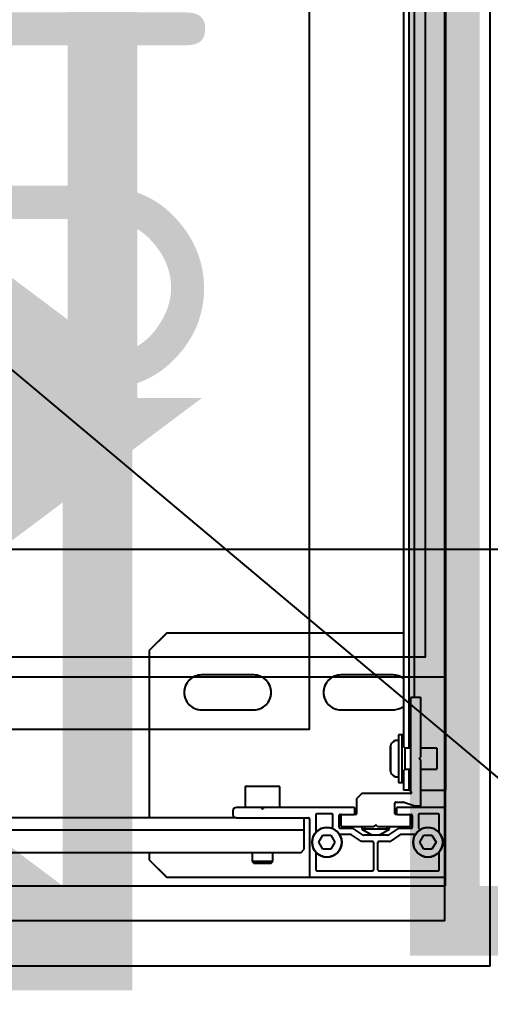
# Model space of a CAD drawing. Extents: x -2932 to 12371, y 2178 to 6224.
# Drawn here: x 4570.75 to 4584.25, y 4531.93 to 4560.29 of the extents above; entities that cross this region are included whole.
import ezdxf
from ezdxf import colors
from ezdxf.entities.mleader import LeaderData, LeaderLine
from ezdxf.math import Vec2, Vec3

# ---------------------------------------------------------------- set-up
doc = ezdxf.new("R2010")
doc.units = 0
doc.header["$PDMODE"] = 67
doc.linetypes.add('ACAD_ISO02W100', pattern=[15, 12, -3])
doc.linetypes.add('prlm_ef', pattern=[0.165, 0.1, -0.065])
doc.layers.get('0').update_dxf_attribs({"color": 252})
for name, color, linetype, lineweight in [('_GAZELEC-BOITE INCORPO', 36, 'Continuous', 18), ('_GAZELEC-RESERVATION', 1, 'Continuous', 18), ('_GAZELEC-RESERVATION 2', 6, 'Continuous', 18)]:
    doc.layers.add(name, color=color, linetype=linetype, lineweight=lineweight)
for name, color, linetype in [('_GAZELEC-EAU CHAUDE', 1, 'Continuous'), ('B aménagement intérieur', 252, 'Continuous'), ('B Général', 252, 'Continuous'), ('C ANNOTATIONS-prestations', 252, 'Continuous'), ('F REMPLISSAGE-vert clair', 252, 'Continuous'), ('F REMPLISSAGE-vert foncé', 252, 'Continuous'), ('MTI900_Alu', 252, 'Continuous'), ('prlm-CHAUFF', 30, 'Continuous'), ('prlm-EAU-EF', 161, 'Continuous'), ('prlm-MOD', 64, 'Continuous'), ('prlm-MOD-PB', 123, 'Continuous'), ('prlm-VMC', 93, 'Continuous')]:
    doc.layers.add(name, color=color, linetype=linetype)
doc.layers.add('prlm-ZEROPLOT', color=254, linetype='Continuous', plot=False)
doc.styles.add('Arial', font='arial.ttf')
doc.styles.get("Standard").update_dxf_attribs({"font": 'isocp.shx', "height": 15})
doc.dimstyles.new('200', dxfattribs={"dimscale": 0.1, "dimtxt": 150, "dimasz": 25, "dimexe": 50, "dimexo": 50, "dimgap": 20, "dimtad": 1, "dimdec": 0, "dimdsep": 46, "dimtxsty": 'Arial', "dimblk1": 'DOTBLANK', "dimblk2": 'DOTBLANK', "dimsah": 1, "dimcen": 25, "dimclrd": 5, "dimclre": 5, "dimadec": 0, "dimazin": 0, "dimtfac": 1, "dimtdec": 0, "dimtmove": 0, "dimatfit": 3, "dimldrblk": 'DOTBLANK', "dimfxl": 50, "dimtolj": 1, "dimtzin": 0, "dimarcsym": 0})

# ---------------------------------------------------------------- blocks, each defined once
blk = doc.blocks.new('A n1.G 100_80')
at = {"layer": 'B Général', "linetype": 'Continuous', "flags": 128}
blk.add_lwpolyline([(9.5, -45), (9.5, 45), (48.52, 45), (48.52, -45)], close=True, dxfattribs=at)
at = {"layer": 'C ANNOTATIONS-prestations'}
for p, q in [((9.5, 42.25), (9.5, -42.25)), ((10.55, 41.05), (10.55, -41.05)), ((10.7, 41), (10.7, -41)), ((10.4, 39.6), (10.4, -39.6)), ((10.7, -37.75), (17.5, -37.75)), ((17.5, -37.75), (18, -38.25)), ((18, -38.25), (18, -43.05)), ((11, -38.95), (12.5, -38.95)), ((15, -38.95), (16.5, -38.95)), ((10.2, -41.3), (10.2, -39.63)), ((10.23, -39.6), (10.47, -39.6)), ((10.5, -39.63), (10.5, -42.29)), ((12.5, -39.95), (11, -39.95)), ((16.5, -39.95), (15, -39.95)), ((10.7, -40.67), (10.75, -40.67)), ((10.75, -40.67), (10.75, -42.03)), ((10.75, -40.67), (10.85, -40.67)), ((10.85, -40.67), (10.85, -42.03)), ((9.75, -41.05), (9.75, -41.65)), ((9.75, -41.05), (10.2, -41.05)), ((10.5, -41.05), (10.65, -41.05)), ((10.65, -41.05), (10.75, -40.95)), ((10.65, -41.65), (10.65, -41.05)), ((11.08, -41.025), (11.08, -41.675)), ((10.25, -41.35), (10.2, -41.3)), ((10.2, -41.4), (10.25, -41.35)), ((10.2, -42.67), (10.2, -41.4)), ((10.2, -41.65), (9.75, -41.65)), ((10.65, -41.65), (10.5, -41.65)), ((10.55, -41.65), (10.55, -42.25)), ((10.75, -41.75), (10.65, -41.65)), ((10.7, -41.7), (10.7, -42.25)), ((9.5, -42.78), (9.5, -42.25)), ((10.2, -42.25), (9.5, -42.25)), ((10.55, -42.25), (10.5, -42.25)), ((10.55, -42.25), (10.7, -42.25)), ((10.75, -42.03), (10.7, -42.03)), ((10.85, -42.03), (10.75, -42.03)), ((14.25, -42.15), (15.25, -42.15)), ((14.25, -42.75), (14.25, -42.15)), ((15.25, -42.15), (15.25, -42.75)), ((10.5, -42.35), (11.9, -42.35)), ((11.9, -42.35), (12.05, -42.5)), ((12.05, -42.5), (12.05, -42.92)), ((9.5, -44.72), (9.5, -42.78)), ((9.53, -42.75), (10.87, -42.75)), ((10.395, -42.7), (10.23, -42.7)), ((10.695, -42.601), (10.405, -42.698)), ((10.92, -42.6), (10.705, -42.6)), ((10.9, -42.78), (10.9, -42.92)), ((10.95, -42.92), (10.95, -42.63)), ((12.1, -42.92), (12.1, -42.78)), ((12.13, -42.75), (14.7, -42.75)), ((14.7, -42.75), (14.729, -42.779)), ((14.7, -42.75), (14.8, -42.75)), ((14.771, -42.779), (14.8, -42.75)), ((14.8, -42.75), (15.5, -42.75)), ((9.68, -43.467), (9.68, -42.96)), ((9.71, -42.93), (10.24, -42.93)), ((10.27, -42.96), (10.27, -43.306)), ((10.45, -42.98), (10.45, -43.32)), ((10.87, -42.95), (10.48, -42.95)), ((10.5, -43.27), (10.5, -42.98)), ((10.87, -42.95), (10.92, -42.95)), ((12.08, -42.95), (12.13, -42.95)), ((12.52, -42.95), (12.13, -42.95)), ((12.5, -42.98), (12.5, -43.27)), ((12.55, -43.32), (12.55, -42.98)), ((12.73, -43.28), (12.73, -42.96)), ((12.76, -42.93), (13.19, -42.93)), ((13.22, -42.96), (13.22, -43.467)), ((13.4, -43.08), (13.4, -44.72)), ((15.5, -43.05), (13.43, -43.05)), ((13.55, -43.4), (13.55, -43.05)), ((15.5, -43.05), (42.27, -43.05)), ((15.6, -42.85), (15.6, -42.95)), ((10.48, -43.35), (10.841, -43.35)), ((11.45, -43.3), (10.53, -43.3)), ((10.858, -43.355), (11.142, -43.545)), ((11.1, -43.377), (11.1, -43.3)), ((11.1, -43.377), (11.9, -43.377)), ((11.4, -43.55), (11.1, -43.377)), ((11.177, -43.3), (11.177, -43.421)), ((11.45, -43.3), (11.5, -43.25)), ((11.5, -43.25), (11.55, -43.3)), ((12.47, -43.3), (11.55, -43.3)), ((11.9, -43.377), (11.6, -43.55)), ((11.823, -43.3), (11.823, -43.421)), ((11.858, -43.545), (12.15, -43.35)), ((11.9, -43.3), (11.9, -43.377)), ((12.15, -43.35), (12.52, -43.35)), ((9.885, -43.55), (9.769, -43.75)), ((10.115, -43.55), (9.885, -43.55)), ((10.231, -43.75), (10.115, -43.55)), ((10.364, -43.53), (10.786, -43.53)), ((10.803, -43.535), (11.088, -43.725)), ((11.159, -43.55), (11.841, -43.55)), ((11.904, -43.73), (12.197, -43.535)), ((12.214, -43.53), (12.536, -43.53)), ((12.785, -43.55), (12.669, -43.75)), ((13.015, -43.55), (12.785, -43.55)), ((13.131, -43.75), (13.015, -43.55)), ((13.55, -43.4), (44.25, -43.4)), ((13.55, -43.95), (13.55, -43.4)), ((9.769, -43.75), (9.885, -43.95)), ((9.885, -43.95), (10.115, -43.95)), ((10.115, -43.95), (10.231, -43.75)), ((11.105, -43.73), (11.41, -43.73)), ((11.44, -44.54), (11.44, -43.76)), ((11.56, -43.76), (11.56, -44.54)), ((11.59, -43.73), (11.904, -43.73)), ((12.669, -43.75), (12.785, -43.95)), ((12.785, -43.95), (13.015, -43.95)), ((13.015, -43.95), (13.131, -43.75)), ((13.65, -44.05), (13.55, -43.95)), ((9.68, -44.54), (9.68, -44.033)), ((13.22, -44.033), (13.22, -44.54)), ((13.65, -44.05), (44.15, -44.05)), ((14.45, -44.3), (14.45, -44.05)), ((15.05, -44.05), (15.05, -44.3)), ((18, -44.05), (18, -44.25)), ((14.45, -44.3), (15.05, -44.3)), ((14.5, -44.35), (14.45, -44.3)), ((15, -44.35), (14.5, -44.35)), ((15.05, -44.3), (15, -44.35)), ((18, -44.25), (17.5, -44.75)), ((9.5, -44.75), (9.5, -44.72)), ((9.53, -44.75), (9.5, -44.75)), ((13.37, -44.75), (9.53, -44.75)), ((11.41, -44.57), (9.71, -44.57)), ((13.19, -44.57), (11.59, -44.57)), ((17.5, -44.75), (13.37, -44.75))]:
    blk.add_line(p, q, dxfattribs=at)
at = {"layer": 'C ANNOTATIONS-prestations', "flags": 128}
for points in [[(10.7, -39.05, -0.080612), (10.842, -38.976, -0.080612), (11, -38.95)], [(12.5, -38.95, -0.414214), (13, -39.45, -0.414214), (12.5, -39.95)], [(15, -39.95, -0.414214), (14.5, -39.45, -0.414214), (15, -38.95)], [(16.5, -38.95, -0.414214), (17, -39.45, -0.414214), (16.5, -39.95)], [(10.2, -39.63, -0.198912), (10.209, -39.609, -0.198912), (10.23, -39.6)], [(10.47, -39.6, -0.198912), (10.491, -39.609, -0.198912), (10.5, -39.63)], [(11, -39.95, -0.080612), (10.842, -39.924, -0.080612), (10.7, -39.85)], [(10.85, -40.827, -0.218554), (11.01, -40.873, -0.218554), (11.08, -41.025)], [(10.85, -40.826, -0.003145), (10.853, -40.826, -0.003145), (10.855, -40.826)], [(11.08, -41.675, -0.218554), (11.01, -41.827, -0.218554), (10.85, -41.873)], [(10.855, -41.873, -0.003145), (10.853, -41.874, -0.003145), (10.85, -41.874)], [(10.5, -42.35, -0.414214), (10.47, -42.32, -0.414214), (10.5, -42.29)], [(9.5, -42.78, -0.198912), (9.509, -42.759, -0.198912), (9.53, -42.75)], [(10.23, -42.7, -0.198912), (10.209, -42.691, -0.198912), (10.2, -42.67)], [(10.405, -42.698, -0.040241), (10.4, -42.7, -0.040241), (10.395, -42.7)], [(10.695, -42.601, -0.040241), (10.7, -42.6, -0.040241), (10.705, -42.6)], [(10.87, -42.75, -0.198912), (10.891, -42.759, -0.198912), (10.9, -42.78)], [(10.92, -42.6, -0.198912), (10.941, -42.609, -0.198912), (10.95, -42.63)], [(12.1, -42.78, -0.198912), (12.109, -42.759, -0.198912), (12.13, -42.75)], [(14.771, -42.779, -0.198912), (14.75, -42.787, -0.198912), (14.729, -42.779)], [(15.5, -42.75, -0.198912), (15.571, -42.779, -0.198912), (15.6, -42.85)], [(9.68, -42.96, -0.198912), (9.689, -42.939, -0.198912), (9.71, -42.93)], [(10.24, -42.93, -0.198912), (10.261, -42.939, -0.198912), (10.27, -42.96)], [(10.45, -42.98, -0.198912), (10.459, -42.959, -0.198912), (10.48, -42.95)], [(10.5, -42.98, -0.198912), (10.509, -42.959, -0.198912), (10.53, -42.95)], [(10.9, -42.92, -0.198912), (10.891, -42.941, -0.198912), (10.87, -42.95)], [(10.95, -42.92, -0.198912), (10.941, -42.941, -0.198912), (10.92, -42.95)], [(12.08, -42.95, -0.198912), (12.059, -42.941, -0.198912), (12.05, -42.92)], [(12.13, -42.95, -0.198912), (12.109, -42.941, -0.198912), (12.1, -42.92)], [(12.47, -42.95, -0.198912), (12.491, -42.959, -0.198912), (12.5, -42.98)], [(12.52, -42.95, -0.198912), (12.541, -42.959, -0.198912), (12.55, -42.98)], [(12.73, -42.96, -0.198912), (12.739, -42.939, -0.198912), (12.76, -42.93)], [(13.19, -42.93, -0.198912), (13.211, -42.939, -0.198912), (13.22, -42.96)], [(13.4, -43.08, -0.198912), (13.409, -43.059, -0.198912), (13.43, -43.05)], [(15.6, -42.95, -0.198912), (15.571, -43.021, -0.198912), (15.5, -43.05)], [(10.27, -43.306, -0.123554), (10.258, -43.354, -0.123554), (10.225, -43.39)], [(10.48, -43.35, -0.198912), (10.459, -43.341, -0.198912), (10.45, -43.32)], [(10.53, -43.3, -0.198912), (10.509, -43.291, -0.198912), (10.5, -43.27)], [(10.841, -43.35, -0.073633), (10.85, -43.351, -0.073633), (10.858, -43.355)], [(12.5, -43.27, -0.198912), (12.491, -43.291, -0.198912), (12.47, -43.3)], [(12.55, -43.32, -0.198912), (12.541, -43.341, -0.198912), (12.52, -43.35)], [(12.758, -43.349, -0.095961), (12.737, -43.317, -0.095961), (12.73, -43.28)], [(9.68, -43.47, -0.01196), (9.68, -43.469, -0.01196), (9.68, -43.467)], [(10.786, -43.53, -0.073633), (10.795, -43.531, -0.073633), (10.803, -43.535)], [(11.159, -43.55, -0.073633), (11.15, -43.549, -0.073633), (11.142, -43.545)], [(11.858, -43.545, -0.073633), (11.85, -43.549, -0.073633), (11.841, -43.55)], [(12.197, -43.535, -0.073633), (12.205, -43.531, -0.073633), (12.214, -43.53)], [(13.22, -43.467, -0.01196), (13.22, -43.469, -0.01196), (13.22, -43.47)], [(11.105, -43.73, -0.073633), (11.096, -43.729, -0.073633), (11.088, -43.725)], [(11.41, -43.73, -0.198912), (11.431, -43.739, -0.198912), (11.44, -43.76)], [(11.56, -43.76, -0.198912), (11.569, -43.739, -0.198912), (11.59, -43.73)], [(9.68, -44.033, -0.01196), (9.68, -44.031, -0.01196), (9.68, -44.03)], [(13.22, -44.03, -0.01196), (13.22, -44.031, -0.01196), (13.22, -44.033)], [(9.53, -44.75, -0.198912), (9.509, -44.741, -0.198912), (9.5, -44.72)], [(9.71, -44.57, -0.198912), (9.689, -44.561, -0.198912), (9.68, -44.54)], [(11.44, -44.54, -0.198912), (11.431, -44.561, -0.198912), (11.41, -44.57)], [(11.59, -44.57, -0.198912), (11.569, -44.561, -0.198912), (11.56, -44.54)], [(13.22, -44.54, -0.198912), (13.211, -44.561, -0.198912), (13.19, -44.57)], [(13.4, -44.72, -0.198912), (13.391, -44.741, -0.198912), (13.37, -44.75)]]:
    blk.add_lwpolyline(points, format="xyb", dxfattribs=at)
at = {"layer": 'C ANNOTATIONS-prestations'}
for centre in [(10, -43.75), (12.9, -43.75)]:
    blk.add_circle(centre, 0.425, dxfattribs=at)
blk = doc.blocks.new('A n1.MTI900_Alu_390')
at = {"layer": 'MTI900_Alu', "color": 1, "linetype": 'Continuous'}
for p, q in [((-4.225, 0), (4.225, 0)), ((4.278, 0), (4.225, 0)), ((4.225, -0.07), (4.225, 0)), ((4.472, 0), (4.278, 0)), ((4.475, 0), (4.472, 0)), ((4.475, -0.003), (4.475, 0)), ((4.105, -0.025), (4.165, -0.025)), ((4.105, -0.025), (4.105, -0.07)), ((4.165, -0.07), (4.165, -0.025)), ((4.275, -0.003), (4.275, -0.137)), ((4.293, -0.021), (4.293, -0.074)), ((4.3467, -0.018), (4.296, -0.018)), ((4.355, -0.0385), (4.375, -0.0269)), ((4.375, -0.0269), (4.395, -0.0385)), ((4.454, -0.018), (4.4033, -0.018)), ((4.457, -0.191), (4.457, -0.021)), ((4.475, -0.387), (4.475, -0.003)), ((4.355, -0.0615), (4.355, -0.0385)), ((4.395, -0.0385), (4.395, -0.0615)), ((3.96, -0.073), (3.96, -0.097)), ((4.13, -0.07), (3.963, -0.07)), ((4.135, -0.075), (4.13, -0.07)), ((4.14, -0.07), (4.135, -0.075)), ((4.267, -0.07), (4.14, -0.07)), ((4.27, -0.0895), (4.27, -0.073)), ((4.296, -0.077), (4.3306, -0.077)), ((4.375, -0.0731), (4.355, -0.0615)), ((4.395, -0.0615), (4.375, -0.0731)), ((-4.105, -0.105), (4.105, -0.105)), ((-3.96, -0.09), (3.96, -0.09)), ((3.963, -0.1), (4.229, -0.1)), ((4.105, -0.1), (4.105, -0.115)), ((4.165, -0.115), (4.165, -0.1)), ((4.165, -0.105), (4.225, -0.105)), ((4.225, -0.105), (4.225, -0.1)), ((4.225, -0.105), (4.225, -0.12)), ((4.235, -0.1), (4.235, -0.24)), ((4.2602, -0.1195), (4.2698, -0.0905)), ((4.295, -0.137), (4.295, -0.098)), ((4.298, -0.095), (4.332, -0.095)), ((4.327, -0.1), (4.298, -0.1)), ((4.33, -0.195), (4.33, -0.103)), ((4.335, -0.098), (4.335, -0.1341)), ((4.353, -0.0864), (4.353, -0.1286)), ((-4.1, -0.12), (4.1, -0.12)), ((3.775, -0.12), (3.775, -0.8)), ((4.067, -0.12), (4.067, -0.125)), ((4.067, -0.125), (4.203, -0.125)), ((4.067, -0.125), (4.067, -0.135)), ((4.067, -0.135), (4.203, -0.135)), ((4.105, -0.115), (4.095, -0.125)), ((4.165, -0.115), (4.105, -0.115)), ((4.175, -0.125), (4.165, -0.115)), ((4.17, -0.12), (4.225, -0.12)), ((4.203, -0.125), (4.203, -0.12)), ((4.203, -0.135), (4.203, -0.125)), ((4.26, -0.142), (4.26, -0.1205)), ((4.278, -0.14), (4.292, -0.14)), ((4.295, -0.137), (4.295, -0.142)), ((4.3355, -0.1358), (4.3545, -0.1642)), ((4.3535, -0.1303), (4.3725, -0.1588)), ((3.895, -0.15), (3.895, -0.3)), ((3.995, -0.3), (3.995, -0.15)), ((4.1025, -0.158), (4.1675, -0.158)), ((4.292, -0.145), (4.263, -0.145)), ((4.3377, -0.16), (4.33, -0.16)), ((4.33, -0.1677), (4.3421, -0.1677)), ((4.3377, -0.16), (4.3377, -0.24)), ((4.355, -0.19), (4.3377, -0.16)), ((4.355, -0.1659), (4.355, -0.2341)), ((4.373, -0.1605), (4.373, -0.191)), ((4.33, -0.195), (4.325, -0.2)), ((4.454, -0.194), (4.376, -0.194)), ((4.325, -0.2), (4.33, -0.205)), ((4.33, -0.297), (4.33, -0.205)), ((4.3377, -0.24), (4.355, -0.21)), ((4.373, -0.209), (4.373, -0.2404)), ((4.376, -0.206), (4.454, -0.206)), ((4.457, -0.369), (4.457, -0.209)), ((4.235, -0.24), (4.25, -0.255)), ((4.25, -0.255), (4.292, -0.255)), ((4.33, -0.2323), (4.3421, -0.2323)), ((4.33, -0.24), (4.3377, -0.24)), ((4.3545, -0.2358), (4.335, -0.265)), ((4.373, -0.2404), (4.3535, -0.2697)), ((4.275, -0.263), (4.275, -0.52)), ((4.292, -0.26), (4.278, -0.26)), ((4.295, -0.258), (4.295, -0.263)), ((4.295, -0.302), (4.295, -0.263)), ((4.335, -0.265), (4.335, -0.302)), ((4.353, -0.2714), (4.353, -0.3036)), ((4.298, -0.3), (4.327, -0.3)), ((4.332, -0.305), (4.298, -0.305)), ((4.293, -0.326), (4.293, -0.369)), ((4.328, -0.323), (4.296, -0.323)), ((4.355, -0.3285), (4.375, -0.3169)), ((4.355, -0.3515), (4.355, -0.3285)), ((4.375, -0.3169), (4.395, -0.3285)), ((4.395, -0.3285), (4.395, -0.3515)), ((4.375, -0.3631), (4.355, -0.3515)), ((4.395, -0.3515), (4.375, -0.3631)), ((4.296, -0.372), (4.3467, -0.372)), ((4.305, -0.6), (4.305, -0.393)), ((4.308, -0.39), (4.472, -0.39)), ((4.4033, -0.372), (4.454, -0.372)), ((4.475, -0.8), (4.475, -0.387)), ((4.34, -0.405), (4.305, -0.405)), ((4.34, -0.405), (4.34, -3.475)), ((4.395, -0.405), (4.34, -0.405)), ((4.405, -0.415), (4.395, -0.405)), ((4.405, -0.415), (4.405, -3.465)), ((4.215, -0.475), (4.215, -0.575)), ((4.275, -0.475), (4.215, -0.475)), ((4.43, -0.495), (4.405, -0.495)), ((4.43, -0.495), (4.43, -0.555)), ((4.435, -0.5), (4.43, -0.495)), ((4.435, -0.55), (4.435, -0.5)), ((4.275, -0.52), (4.2779, -0.5229)), ((4.275, -0.52), (4.275, -0.53)), ((4.2779, -0.5271), (4.275, -0.53)), ((4.275, -0.53), (4.275, -0.6)), ((3.895, -0.55), (3.895, -0.7)), ((3.995, -0.7), (3.995, -0.55)), ((4.405, -0.555), (4.43, -0.555)), ((4.43, -0.555), (4.435, -0.55)), ((4.215, -0.575), (4.275, -0.575)), ((4.285, -0.61), (4.295, -0.61)), ((4.305, -0.6), (4.305, -3.277)), ((3.775, -0.8), (3.825, -0.85)), ((4.425, -0.85), (4.475, -0.8)), ((3.825, -0.85), (4.305, -0.85)), ((4.405, -0.85), (4.425, -0.85))]:
    blk.add_line(p, q, dxfattribs=at)
for centre in [(4.375, -0.05), (4.375, -0.34)]:
    blk.add_circle(centre, 0.0425, dxfattribs=at)
for centre, radius, start, end in [((4.278, -0.003), 0.003, 90, 180), ((4.472, -0.003), 0.003, 0, 90), ((4.296, -0.021), 0.003, 90, 180), ((4.3467, -0.021), 0.003, 84.5182, 90), ((4.4033, -0.021), 0.003, 90, 95.4818), ((4.454, -0.021), 0.003, 0, 90), ((3.963, -0.073), 0.003, 90, 180), ((4.267, -0.073), 0.003, 0, 90), ((4.296, -0.074), 0.003, 180, 270), ((4.3306, -0.067), 0.01, 270, 326.3475), ((3.963, -0.097), 0.003, 180, 270), ((4.232, -0.1), 0.003, 0, 180), ((4.267, -0.0895), 0.003, 341.5651, 0), ((4.298, -0.098), 0.003, 90, 180), ((4.298, -0.103), 0.003, 90, 180), ((4.327, -0.103), 0.003, 0, 90), ((4.332, -0.098), 0.003, 0, 90), ((3.945, -0.15), 0.05, 143.1301, 180), ((3.945, -0.15), 0.05, 0, 36.8699), ((4.1025, -0.138), 0.02, 171.3731, 270), ((4.1025, -0.133), 0.02, 185.7392, 187.1808), ((4.1675, -0.138), 0.02, 270, 8.6269), ((4.1675, -0.133), 0.02, 352.8192, 354.2608), ((4.263, -0.1205), 0.003, 161.5651, 180), ((4.278, -0.137), 0.003, 180, 270), ((4.292, -0.137), 0.003, 270, 0), ((4.338, -0.1341), 0.003, 180, 213.6901), ((4.356, -0.1286), 0.003, 180, 213.6901), ((4.263, -0.142), 0.003, 180, 270), ((4.292, -0.142), 0.003, 270, 0), ((4.352, -0.1659), 0.003, 0, 33.6901), ((4.37, -0.1605), 0.003, 0, 33.6901), ((4.376, -0.191), 0.003, 180, 270), ((4.454, -0.191), 0.003, 270, 0), ((4.376, -0.209), 0.003, 90, 180), ((4.454, -0.209), 0.003, 0, 90), ((4.292, -0.258), 0.003, 0, 90), ((4.352, -0.2341), 0.003, 326.3099, 0), ((4.278, -0.263), 0.003, 90, 180), ((4.292, -0.263), 0.003, 0, 90), ((4.356, -0.2714), 0.003, 146.3099, 180), ((3.945, -0.3), 0.05, 180, 0), ((4.298, -0.297), 0.003, 180, 270), ((4.298, -0.302), 0.003, 180, 270), ((4.327, -0.297), 0.003, 270, 0), ((4.332, -0.302), 0.003, 270, 0), ((4.296, -0.326), 0.003, 90, 180), ((4.328, -0.333), 0.01, 46.149, 90), ((4.296, -0.369), 0.003, 180, 270), ((4.308, -0.393), 0.003, 90, 180), ((4.3467, -0.369), 0.003, 270, 275.4818), ((4.4033, -0.369), 0.003, 264.5182, 270), ((4.454, -0.369), 0.003, 270, 0), ((4.472, -0.387), 0.003, 270, 0), ((3.945, -0.55), 0.05, 0, 180), ((4.2758, -0.525), 0.003, 315, 45), ((4.285, -0.6), 0.01, 180, 270), ((4.295, -0.6), 0.01, 270, 0), ((3.945, -0.7), 0.05, 180, 0)]:
    blk.add_arc(centre, radius, start, end, dxfattribs=at)
blk = doc.blocks.new('xi.uta-yzen-g')
at = {"layer": 'prlm-CHAUFF', "ltscale": 50}
for points in [[(-39, 30), (-39, 0), (0, 0), (0, 30)], [(-38.429, 29.429), (-38.429, 0.571), (-0.571, 0.571), (-0.571, 29.429)], [(-40.5, 20.62), (-40.5, 3.9), (40.5, 3.9), (40.5, 20.62)]]:
    blk.add_lwpolyline(points, close=True, dxfattribs=at)
at = {"layer": 'prlm-CHAUFF', "ltscale": 50, "insert": (-31.697, 16.894), "char_height": 10, "width": 139.79252, "attachment_point": 1}
blk.add_mtext('UTA', dxfattribs=at)
blk = doc.blocks.new('xi.dchrob')
at = {"layer": 'prlm-ZEROPLOT', "color": 253, "linetype": 'ACAD_ISO02W100', "ltscale": 5}
for radius in [180, 120]:
    blk.add_circle((13.375, 0), radius, dxfattribs=at)
blk = doc.blocks.new('_DOTBLANK')
at = {"color": 0, "linetype": 'ByBlock'}
blk.add_line((-0.5, 0), (-1, 0), dxfattribs=at)
blk.add_circle((0, 0), 0.5, dxfattribs=at)
blk = doc.blocks.new('*D335')
at = {"layer": '_GAZELEC-BOITE INCORPO', "color": 5, "lineweight": -2, "transparency": 16777216}
for p, q in [((4572.98, 4528.438), (4572.98, 4457.913)), ((4641.965, 4528.438), (4641.965, 4457.913)), ((4575.48, 4462.913), (4639.465, 4462.913))]:
    blk.add_line(p, q, dxfattribs=at)
at = {"layer": 'Defpoints', "color": 0, "transparency": 16777216}
for p in [(4572.98, 4533.438), (4641.965, 4533.438), (4641.965, 4462.913)]:
    blk.add_point(p, dxfattribs=at)
at = {"layer": '_GAZELEC-BOITE INCORPO', "color": 5, "lineweight": -2, "transparency": 16777216, "xscale": 2.5, "yscale": 2.5, "zscale": 2.5, "rotation": 180}
blk.add_blockref('_DOTBLANK', (4572.98, 4462.913), dxfattribs=at)
at = {"layer": '_GAZELEC-BOITE INCORPO', "color": 5, "lineweight": -2, "transparency": 16777216, "xscale": 2.5, "yscale": 2.5, "zscale": 2.5}
blk.add_blockref('_DOTBLANK', (4641.965, 4462.913), dxfattribs=at)
at = {"layer": '_GAZELEC-BOITE INCORPO', "color": 0, "transparency": 16777216, "insert": (4607.472, 4472.572), "char_height": 15, "attachment_point": 5, "style": 'Arial'}
blk.add_mtext('\\A1;69', dxfattribs=at)
blk = doc.blocks.new('*D336')
at = {"layer": '_GAZELEC-BOITE INCORPO', "color": 5, "lineweight": -2, "transparency": 16777216}
for p, q in [((4552.98, 4528.438), (4552.98, 4457.913)), ((4572.98, 4528.438), (4572.98, 4457.913)), ((4552.98, 4462.913), (4524.788, 4462.913)), ((4570.48, 4462.913), (4555.48, 4462.913))]:
    blk.add_line(p, q, dxfattribs=at)
at = {"layer": 'Defpoints', "color": 0, "transparency": 16777216}
for p in [(4552.98, 4533.438), (4572.98, 4533.438), (4552.98, 4462.913)]:
    blk.add_point(p, dxfattribs=at)
at = {"layer": '_GAZELEC-BOITE INCORPO', "color": 5, "lineweight": -2, "transparency": 16777216, "xscale": 2.5, "yscale": 2.5, "zscale": 2.5, "rotation": 180}
blk.add_blockref('_DOTBLANK', (4552.98, 4462.913), dxfattribs=at)
at = {"layer": '_GAZELEC-BOITE INCORPO', "color": 5, "lineweight": -2, "transparency": 16777216, "xscale": 2.5, "yscale": 2.5, "zscale": 2.5}
blk.add_blockref('_DOTBLANK', (4572.98, 4462.913), dxfattribs=at)
at = {"layer": '_GAZELEC-BOITE INCORPO', "color": 0, "transparency": 16777216, "insert": (4537.634, 4472.572), "char_height": 15, "attachment_point": 5, "style": 'Arial'}
blk.add_mtext('\\A1;20', dxfattribs=at)

msp = doc.modelspace()

# ---------------------------------------------------------------- hatches: boundary and pattern name
at = {"layer": '_GAZELEC-RESERVATION 2'}
h = msp.add_hatch(dxfattribs=at)
h.set_pattern_fill('ANSI31', color=256)
h.paths.add_polyline_path([(4582.334, 4118.812), (4542.334, 4118.812), (4542.334, 4108.812), (4582.334, 4108.812)])
h.paths.add_polyline_path([(4843.196, 4114.016), (4843.196, 4054.016), (4853.196, 4054.016), (4853.196, 4114.016)])
h.paths.add_polyline_path([(3523.835, 2610.903), (3603.835, 2610.903), (3603.835, 2600.903), (3524.1, 2600.903)])
h.paths.add_polyline_path([(5215.038, 4391.389), (5215.038, 4421.389), (5225.038, 4421.389), (5225.038, 4391.389)])
h.paths.add_polyline_path([(4111.403, 3400.476), (3931.403, 3400.476), (3931.403, 3410.476), (4111.403, 3410.476)])
h.paths.add_polyline_path([(3847.92, 3341.389), (3847.92, 3371.389), (3837.92, 3371.389), (3837.92, 3341.389)])
edge = h.paths.add_edge_path()
edge.add_line((4631.965, 4574.473), (4631.965, 4504.473))
edge.add_line((4631.965, 4504.473), (4621.965, 4504.473))
edge.add_line((4621.965, 4504.473), (4621.965, 4574.465))
edge.add_line((4621.965, 4574.465), (4631.965, 4574.465))

# ---------------------------------------------------------------- linework, layer by layer
at = {"layer": '_GAZELEC-BOITE INCORPO', "const_width": 2}
for points in [[(4553.128, 4554.683), (4553.128, 4549.683), (4573.127, 4549.683), (4573.128, 4564.683), (4553.128, 4564.683), (4553.128, 4549.683), (4573.128, 4564.683), (4553.128, 4564.683), (4573.127, 4549.683)], [(4552.98, 4538.438), (4552.98, 4533.438), (4572.98, 4533.438), (4572.98, 4548.438), (4552.98, 4548.438), (4552.98, 4533.438), (4572.98, 4548.438), (4552.98, 4548.437), (4572.98, 4533.438)]]:
    msp.add_lwpolyline(points, dxfattribs=at)
at = {"layer": '_GAZELEC-EAU CHAUDE', "linetype": 'prlm_ef'}
msp.add_spline([(4569.7, 4539.07), (4555.348, 4539.07), (4541.165, 4538.148), (4515.33, 4524.906), (4502.981, 4504.303), (4502.981, 4476.812), (4512.303, 4459.505), (4541.025, 4443.703), (4568.672, 4452.41), (4590.629, 4483.19), (4591.983, 4530.502)], degree=3, dxfattribs=at)
at = {"layer": 'B Général', "linetype": 'Continuous'}
for q in [(4582.953, 4625.438), (4543.965, 4534.438)]:
    msp.add_line((4582.953, 4534.438), q, dxfattribs=at)
at = {"layer": 'F REMPLISSAGE-vert clair'}
for q in [(4584.253, 4625.438), (4543.965, 4533.138)]:
    msp.add_line((4584.253, 4533.138), q, dxfattribs=at)
at = {"layer": 'F REMPLISSAGE-vert foncé', "linetype": 'Continuous'}
for q in [(4582.953, 4625.438), (4543.965, 4534.438)]:
    msp.add_line((4582.953, 4534.438), q, dxfattribs=at)
at = {"layer": 'F REMPLISSAGE-vert foncé'}
for q in [(4584.253, 4625.438), (4543.965, 4533.138)]:
    msp.add_line((4584.253, 4533.138), q, dxfattribs=at)
at = {"layer": 'prlm-EAU-EF', "linetype": 'prlm_ef'}
for points in [[(5183.043, 4460.02), (5166.936, 4460.02), (5145.752, 4465.03), (5083.607, 4519.206), (5069.976, 4600.059), (5069.976, 4722.356), (5074.497, 4834.419), (5062.186, 4909.131), (4982.488, 4988.829), (4774.235, 5022.056), (4705.21, 5022.056), (4629.693, 5002.769), (4574.287, 4953.554), (4574.287, 4853.92), (4572.425, 4786.553), (4570.005, 4757.84), (4570.005, 4712.279)], [(5181.932, 4457.795), (5169.405, 4457.795), (5158.475, 4457.795), (5083.282, 4424.754), (5059.273, 4349.769), (5008.456, 4312.013), (4885.911, 4289.369), (4753.647, 4294.54), (4697.181, 4301.46), (4541.014, 4359.377), (4486.17, 4414.22), (4464.911, 4475.833), (4477.355, 4515.017), (4506.602, 4534.992), (4533.323, 4535.985), (4563.445, 4535.985)]]:
    msp.add_spline(points, degree=3, dxfattribs=at)
msp.add_open_spline([(4569.713, 4543.07), (4566.185, 4543.082), (4562.649, 4543.094), (4557.77, 4543.083), (4556.438, 4543.078), (4553.765, 4543.059), (4552.412, 4543.045), (4548.312, 4542.942), (4545.521, 4542.793), (4541.188, 4542.227), (4539.67, 4541.965), (4536.669, 4541.299), (4535.181, 4540.898), (4530.773, 4539.499), (4527.907, 4538.307), (4522.053, 4535.263), (4519.096, 4533.344), (4514.324, 4529.521), (4512.409, 4527.737), (4508.888, 4523.906), (4507.279, 4521.861), (4502.941, 4515.404), (4500.702, 4510.671), (4497.735, 4500.7), (4497.017, 4495.492), (4497.069, 4485.108), (4497.838, 4479.927), (4500.861, 4470.059), (4503.111, 4465.383), (4507.39, 4459.153), (4508.872, 4457.286), (4512.102, 4453.744), (4513.848, 4452.071), (4518.959, 4447.806), (4522.551, 4445.465), (4530.21, 4441.832), (4534.279, 4440.54), (4539.888, 4439.76), (4541.32, 4439.646), (4544.173, 4439.587), (4545.596, 4439.64), (4549.838, 4440.027), (4552.631, 4440.587), (4558.072, 4442.205), (4560.722, 4443.262), (4565.976, 4445.858), (4568.566, 4447.422), (4576.297, 4452.936), (4580.88, 4457.538), (4588.453, 4467.779), (4591.445, 4473.418), (4594.223, 4481.179), (4594.805, 4483.094), (4595.784, 4486.937), (4596.184, 4488.868), (4597.148, 4494.682), (4597.479, 4498.583), (4597.814, 4509.785), (4597.288, 4517.1), (4596.403, 4526.539), (4596.182, 4528.725), (4595.963, 4530.902)], degree=3, knots=[0, 0, 0, 0, 10.592844, 10.592844, 14.569856, 14.569856, 18.546868, 18.546868, 26.500893, 26.500893, 30.724919, 30.724919, 34.948946, 34.948946, 43.396999, 43.396999, 52.954342, 52.954342, 60.057419, 60.057419, 67.160496, 67.160496, 81.366651, 81.366651, 95.572805, 95.572805, 109.77896, 109.77896, 123.985115, 123.985115, 130.44434, 130.44434, 136.903565, 136.903565, 148.219313, 148.219313, 159.535062, 159.535062, 163.353794, 163.353794, 167.172525, 167.172525, 174.809988, 174.809988, 182.447451, 182.447451, 190.548231, 190.548231, 208.095992, 208.095992, 225.643753, 225.643753, 231.28685, 231.28685, 236.929947, 236.929947, 248.216141, 248.216141, 269.294485, 269.294485, 275.672186, 275.672186, 275.672186, 275.672186], dxfattribs=at)
at = {"layer": 'prlm-MOD-PB', "const_width": 2}
msp.add_lwpolyline([(4582.953, 4534.438), (4589.965, 4534.438), (4589.965, 4574.438), (4582.953, 4574.438)], close=True, dxfattribs=at)
at = {"layer": 'prlm-VMC', "ltscale": 50}
msp.add_lwpolyline([(4592.842, 4545.087), (4525.412, 4545.087)], dxfattribs=at)

# ---------------------------------------------------------------- block references
at = {"layer": 'B aménagement intérieur', "xscale": -1}
msp.add_blockref('A n1.G 100_80', (4592.465, 4580.438), dxfattribs=at)
at = {"layer": 'prlm-CHAUFF', "xscale": 9.999999999999975, "yscale": 9.999999999999975, "zscale": 9.999999999999975, "rotation": 269.9998846602292}
msp.add_blockref('A n1.MTI900_Alu_390', (4582.965, 4580.438), dxfattribs=at)
at = {"layer": 'prlm-CHAUFF', "rotation": 89.99999999846041}
msp.add_blockref('xi.uta-yzen-g', (4582.965, 4580.438), dxfattribs=at)
at = {"layer": 'prlm-MOD'}
for p, rotation in [((4495.114, 4644.038), 90), ((4590.616, 4525.159), 270)]:
    msp.add_blockref('xi.dchrob', p, dxfattribs=dict(at, rotation=rotation))

# ---------------------------------------------------------------- dimensions: what is measured, and where the dimension line sits
at = {"layer": '_GAZELEC-BOITE INCORPO'}
for base, p2, picture, middle in [((4552.98, 4462.913), (4552.98, 4533.438), '*D336', (4537.634, 4472.572)), ((4641.965, 4462.913), (4641.965, 4533.438), '*D335', (4607.472, 4472.572))]:
    dim = msp.add_linear_dim(base=base, p1=(4572.98, 4533.438), p2=p2, dimstyle='200', dxfattribs=at)
    dim.commit()
    dim.dimension.update_dxf_attribs({"geometry": picture, "text_midpoint": middle})

# ---------------------------------------------------------------- leaders
at = {"layer": '_GAZELEC-RESERVATION', "color": 6}
ml = msp.add_multileader_mtext('Standard', dxfattribs=at)
ml.set_content('engravure 5cm', color=6)
ml.set_leader_properties()
ml.build(insert=Vec2(0, 0))
ml.multileader.update_dxf_attribs({"has_text_frame": 1, "arrow_head_size": 8, "scale": 20})
ctx = ml.context
ctx.base_point, ctx.scale, ctx.char_height, ctx.arrow_head_size, ctx.landing_gap_size, ctx.plane_origin = Vec3(4448.216, 4581.768), 20, 8, 8, 4, Vec3(4463.091, 4766.489)
notes = []
notes.append((ctx, [(0, (1, 1, 0), (4532.939, 4581.768), (-1, 0), 8.984, [(0, [(4613.564, 4514.135)], 0, [])])]))
ctx.mtext.insert, ctx.mtext.width, ctx.mtext.flow_direction = Vec3(4452.216, 4586.913), 156.88504, 5
for ctx, leaders in notes:
    for number, flags, end, landing, length, lines in leaders:
        leader = LeaderData()
        leader.index, (leader.has_last_leader_line, leader.has_dogleg_vector, leader.attachment_direction) = number, flags
        leader.last_leader_point, leader.dogleg_vector, leader.dogleg_length = Vec3(end), Vec3(landing), length
        for number, points, colour, breaks in lines:
            line = LeaderLine()
            line.index, line.vertices, line.color, line.breaks = number, Vec3.list(points), colors.encode_raw_color(colour), breaks
            leader.lines.append(line)
        ctx.leaders.append(leader)

doc.saveas('drawing.dxf')
